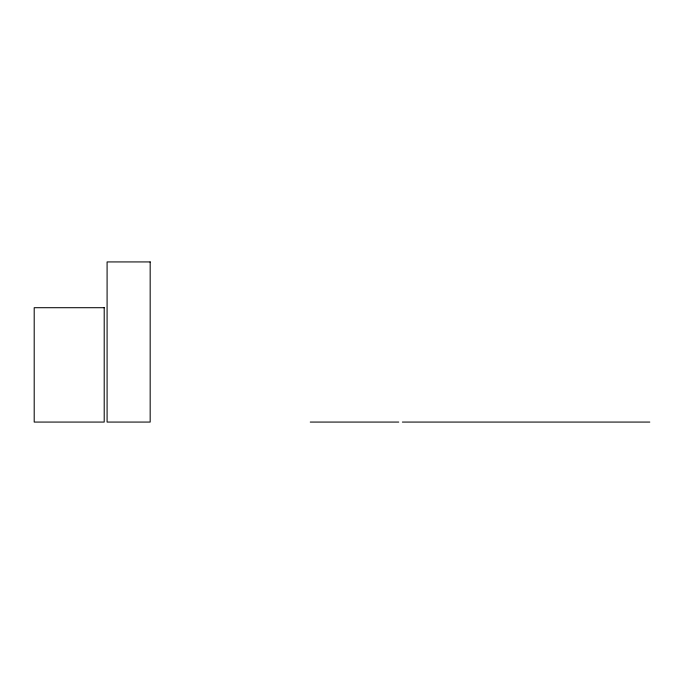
<?xml version="1.0" encoding="UTF-8"?>
<svg xmlns="http://www.w3.org/2000/svg" width="684" height="684" viewBox="0 0 684 684"><rect width="100%" height="100%" fill="white"/><g stroke="black" fill="none" stroke-linecap="round" stroke-linejoin="round"><path stroke-width="1.03" d="M310.262 422.071L398.763 422.071M402.372 422.071L649.8 422.071M150.172 261.929L107.089 261.929L107.089 422.071L150.172 422.071L150.172 261.929M104.207 307.706L34.2 307.706L34.2 422.071L104.207 422.071L104.207 307.706"/></g></svg>
